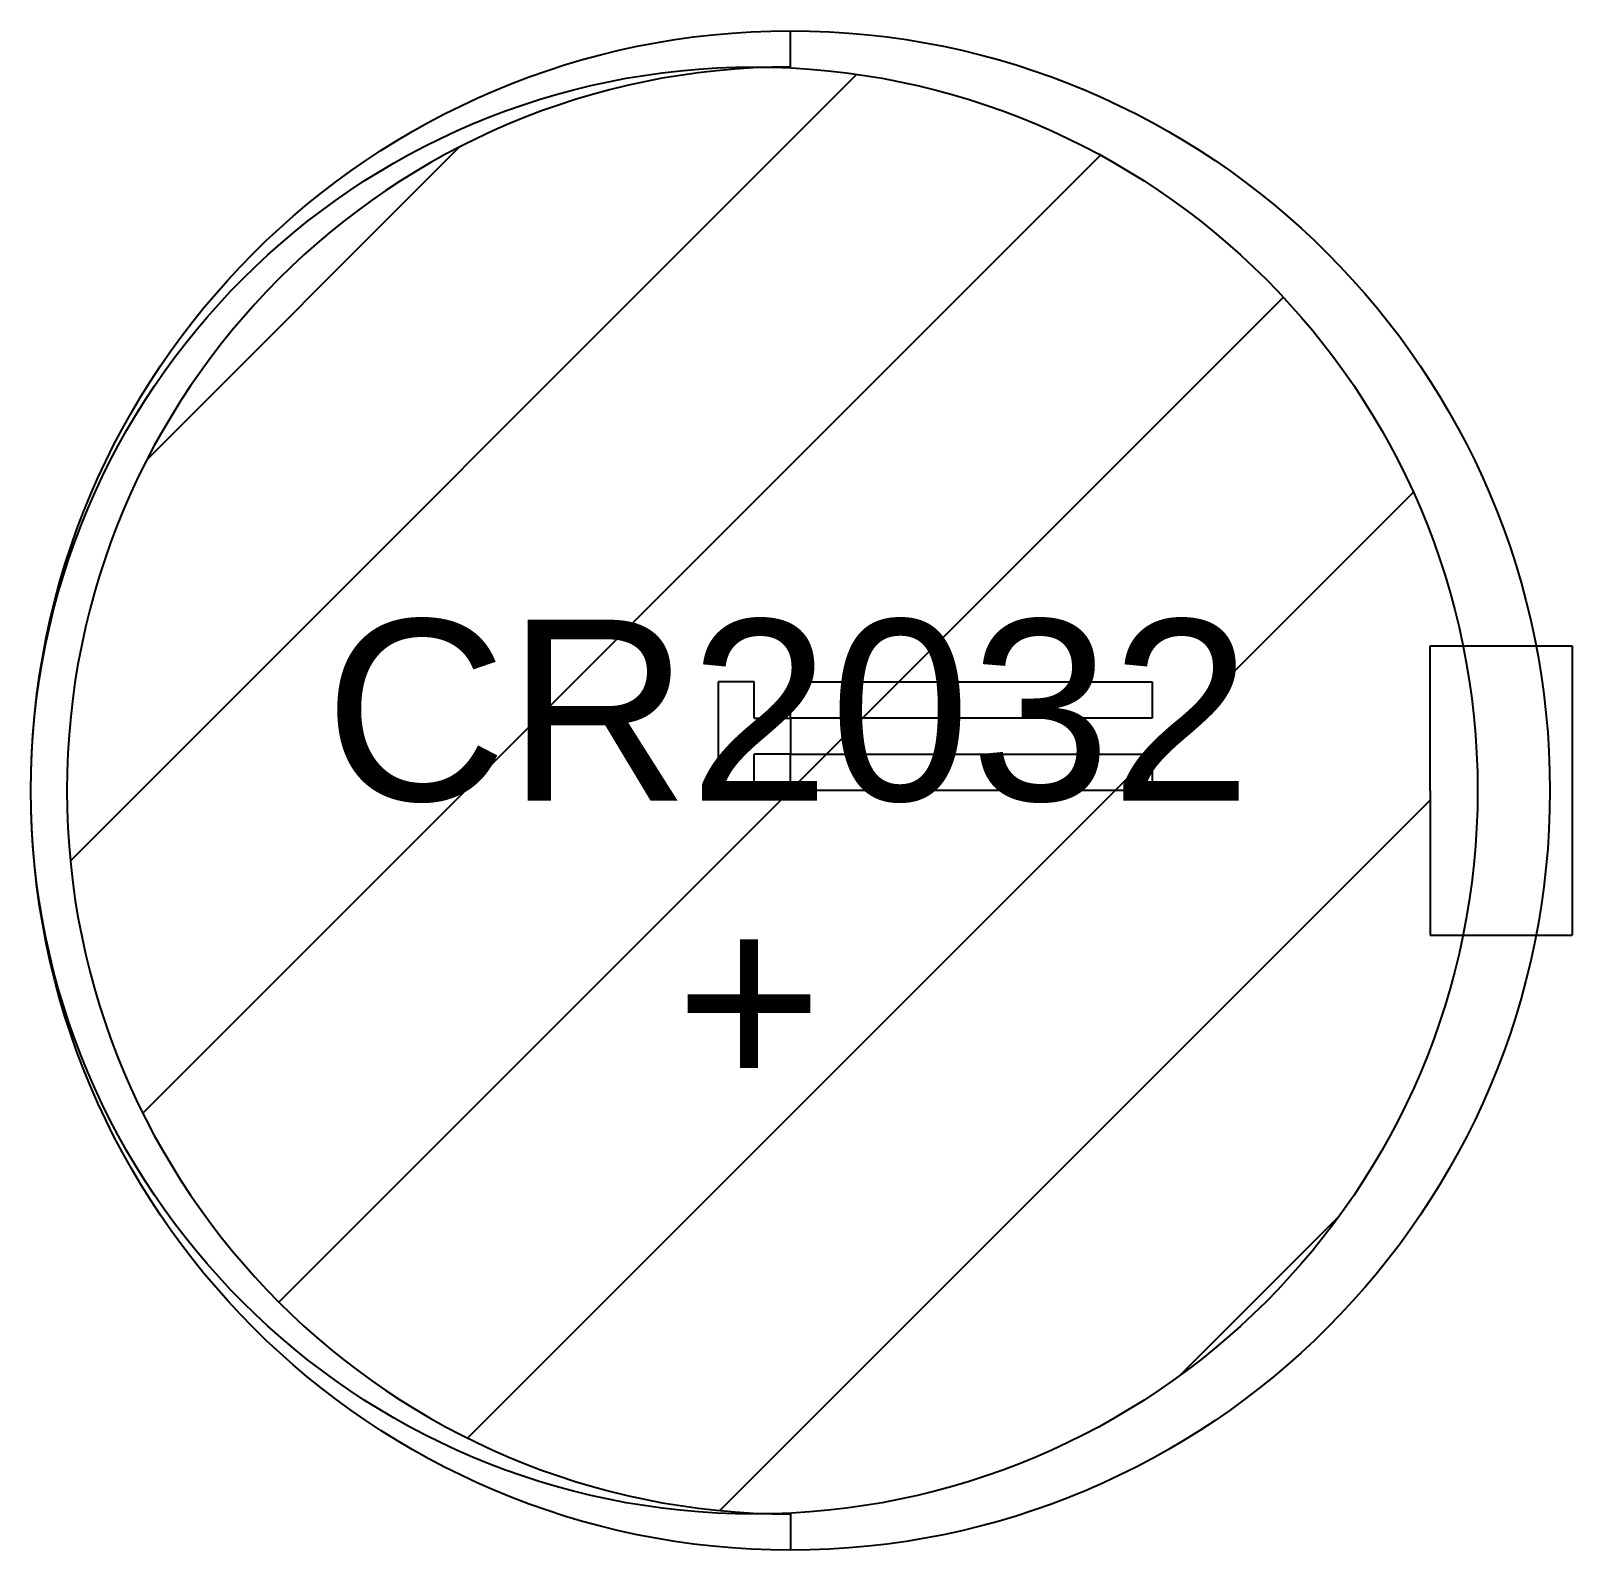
# Model space of a CAD drawing. Header units: millimetres. Extents: x 0.5 to 21.8, y 0.5 to 21.5.
import ezdxf

# ---------------------------------------------------------------- set-up
doc = ezdxf.new("R2010")
doc.units = ezdxf.units.MM
for name, color, linetype in [('Baterie', 9, 'Continuous'), ('Contacte', 50, 'Continuous'), ('Suport', 35, 'Continuous')]:
    doc.layers.add(name, color=color, linetype=linetype)
doc.styles.get("Standard").update_dxf_attribs({"font": 'arial.ttf'})

msp = doc.modelspace()

# ---------------------------------------------------------------- hatches: boundary and pattern name
at = {"layer": 'Baterie'}
h = msp.add_hatch(dxfattribs=at)
h.set_pattern_fill('ANSI31', color=256)
h.paths.add_polyline_path([(10.75, 20.997, 0.975305), (10.75, 1.003, 0.349365), (20.298, 9), (19.846, 9), (19.846, 11), (19.846, 13), (20.298, 13, 0.349365)])
h.paths.add_polyline_path([(16, 12.5), (16, 12), (11, 12), (11, 11.5), (16, 11.5), (16, 11), (11, 11), (11, 11.5), (10.5, 11.5), (10.5, 11), (10, 11), (10, 12.5), (10.5, 12.5), (10.5, 12), (11, 12), (11, 12.5)], flags=0)
h.paths.add_polyline_path([(4.145, 6.43), (11.864, 6.43), (11.864, 8.911), (4.145, 8.911)], flags=24)
h.paths.add_polyline_path([(3.912, 10.17), (18.019, 10.17), (18.019, 14.051), (3.912, 14.051)], flags=24)

# ---------------------------------------------------------------- linework, layer by layer
msp.add_circle((10.5, 11), 10, dxfattribs=at)
at = {"layer": 'Contacte'}
for p, q in [((19.846, 11), (19.846, 13)), ((19.846, 13), (21.308, 13)), ((21.308, 13), (21.808, 13)), ((21.808, 13), (21.808, 9)), ((10.5, 12.5), (10, 12.5)), ((10, 12.5), (10, 11)), ((10.5, 12), (10.5, 12.5)), ((11, 12.5), (16, 12.5)), ((11, 12), (11, 12.5)), ((16, 12.5), (16, 12)), ((10.5, 12), (11, 12)), ((16, 12), (11, 12)), ((11, 12), (11, 11.5)), ((11, 11.5), (10.5, 11.5)), ((10.5, 11), (10.5, 11.5)), ((11, 11.5), (16, 11.5)), ((11, 11), (11, 11.5)), ((16, 11.5), (16, 11)), ((10, 11), (10.5, 11)), ((16, 11), (11, 11)), ((19.846, 11), (19.846, 9)), ((19.846, 9), (21.308, 9)), ((21.308, 9), (21.808, 9))]:
    msp.add_line(p, q, dxfattribs=at)
at = {"layer": 'Suport'}
for p, q in [((11, 21), (11, 21.5)), ((11, 1), (11, 0.5))]:
    msp.add_line(p, q, dxfattribs=at)
msp.add_circle((11, 11), 10.5, dxfattribs=at)
msp.add_arc((11, 11), 10, 90, 270, dxfattribs=at)

# ---------------------------------------------------------------- texts
at = {"layer": 'Baterie'}
for s, p in [('CR2032', (4.559, 10.861)), ('     +', (4.559, 6.845))]:
    msp.add_text(s, height=2.5, dxfattribs=at).set_placement(p)

doc.saveas('drawing.dxf')
